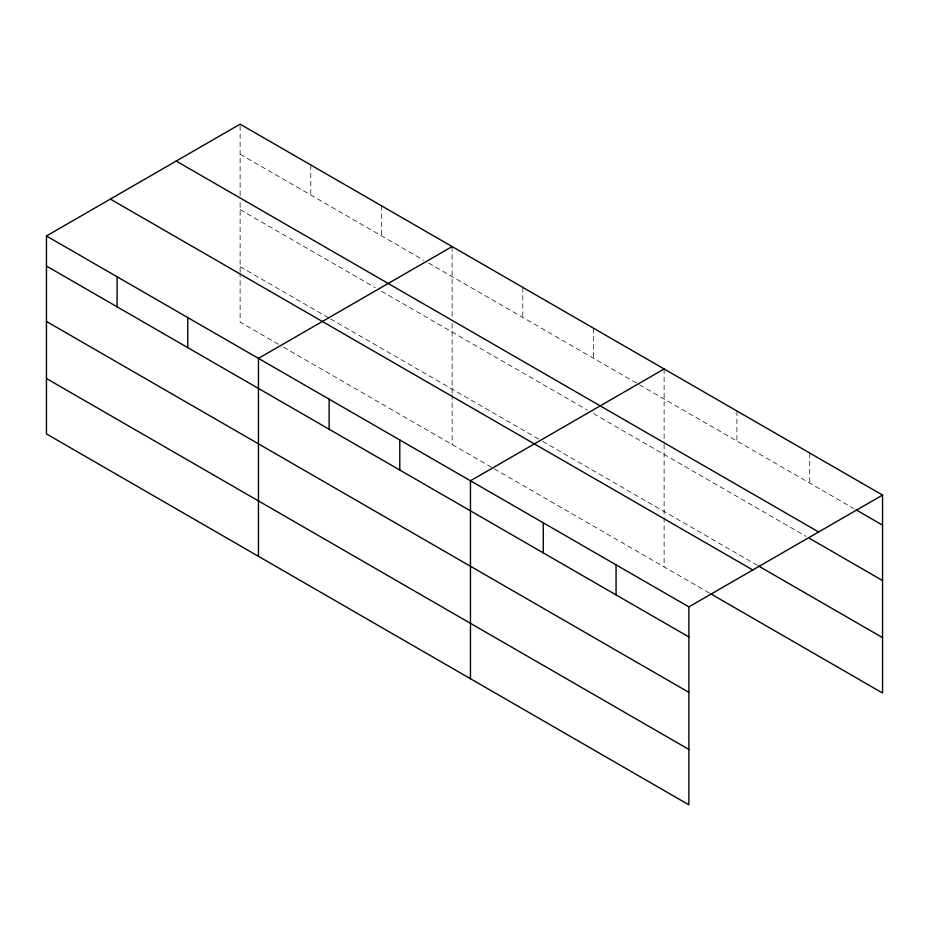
<?xml version="1.0" encoding="UTF-8"?>
<svg xmlns="http://www.w3.org/2000/svg" width="929" height="929" viewBox="0 0 929 929"><rect width="100%" height="100%" fill="white"/><g stroke="black" fill="none" stroke-linecap="round" stroke-linejoin="round"><path stroke-width="0.7" stroke-dasharray="4.64 3.48" d="M240.123 272.394L240.123 201.105M240.123 195.427L240.123 124.172M240.123 154.226L423.612 260.155M428.571 263.023L853.681 508.453M240.123 209.629L375.258 287.653M381.459 291.23L587.256 410.049M593.457 413.626L805.977 536.323M240.123 266.716L329.389 318.252M330.619 318.961L541.386 440.648M542.629 441.356L757.019 565.134M278.549 344.299L240.123 322.119L240.123 273.811M283.508 347.167L493.032 468.135M494.274 468.855L709.315 593.004M809.74 453.038L809.74 483.092M736.929 411.001L736.929 441.054M664.119 368.964L664.119 443.063M664.119 444.48L664.119 566.911M593.457 328.169L593.457 358.222M522.795 287.363L522.795 317.416M452.121 246.568L452.121 317.823M452.121 323.501L452.121 393.373M452.121 394.79L452.121 444.515M381.459 205.762L381.459 235.827M310.785 164.967L310.785 195.02"/><path stroke-width="1.39" d="M688.877 692.349L688.877 606.881L46.45 235.978L46.45 433.924L688.877 804.828L688.877 692.349L46.45 321.446M710.569 593.724L882.55 693.022L882.55 495.076L240.123 124.172L46.45 235.978M452.121 246.568L258.448 358.385L258.448 556.332M664.119 368.964L470.457 480.781L470.457 678.727M688.877 606.881L882.55 495.076M856.19 509.905L882.55 525.129M176.208 161.065L818.635 531.969M809.74 538.495L882.55 580.532M758.273 565.866L882.55 637.619M110.365 199.085L752.792 569.988M46.45 266.042L688.877 636.946M46.45 378.521L688.877 749.424M616.066 564.855L616.066 594.908M543.268 522.818L543.268 552.871M399.784 439.974L399.784 470.039M329.121 399.18L329.121 429.233M187.786 317.579L187.786 347.632M117.112 276.784L117.112 306.837"/></g></svg>
